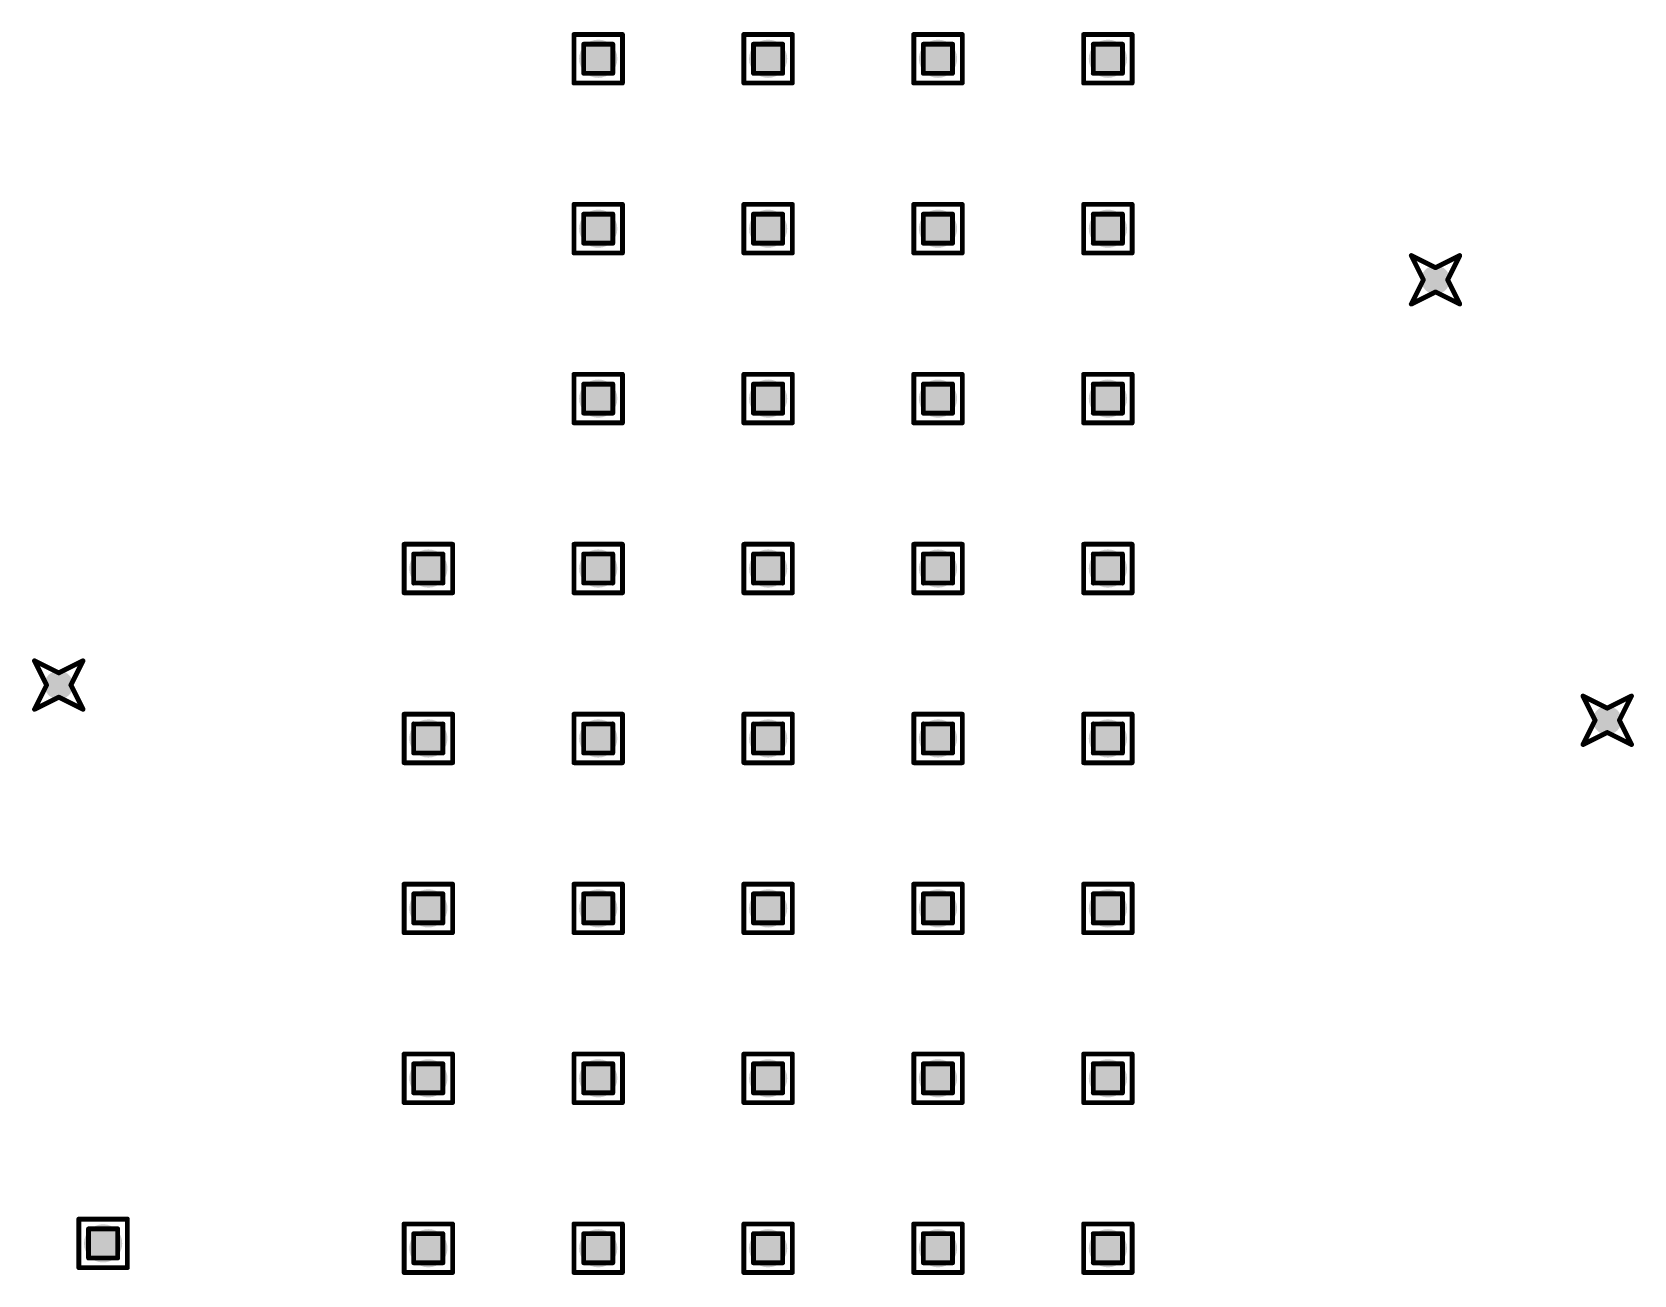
# Model space of a CAD drawing. Header units: millimetres. Extents: x -25 to 478, y -31 to 252.
# Drawn here: x 65.68 to 82.44, y 30.2 to 43.21 of the extents above; entities that cross this region are included whole.
import ezdxf

# ---------------------------------------------------------------- set-up
doc = ezdxf.new("R2010")
doc.units = ezdxf.units.MM
doc.layers.add('DrillDrawing', color=1, linetype='Continuous')
doc.layers.add('ViaHoleLayer', color=16, linetype='Continuous')

msp = doc.modelspace()

# ---------------------------------------------------------------- hatches: boundary and pattern name
at = {"layer": 'ViaHoleLayer'}
h = msp.add_hatch(color=16, dxfattribs=at)
edge = h.paths.add_edge_path()
edge.add_arc((71.603, 42.926), 0.2, 0, 360)
h = msp.add_hatch(color=16, dxfattribs=at)
edge = h.paths.add_edge_path()
edge.add_arc((73.381, 42.926), 0.2, 0, 360)
h = msp.add_hatch(color=16, dxfattribs=at)
edge = h.paths.add_edge_path()
edge.add_arc((75.159, 42.926), 0.2, 0, 360)
h = msp.add_hatch(color=16, dxfattribs=at)
edge = h.paths.add_edge_path()
edge.add_arc((76.937, 42.926), 0.2, 0, 360)
h = msp.add_hatch(color=16, dxfattribs=at)
edge = h.paths.add_edge_path()
edge.add_arc((71.603, 41.148), 0.2, 0, 360)
h = msp.add_hatch(color=16, dxfattribs=at)
edge = h.paths.add_edge_path()
edge.add_arc((73.381, 41.148), 0.2, 0, 360)
h = msp.add_hatch(color=16, dxfattribs=at)
edge = h.paths.add_edge_path()
edge.add_arc((75.159, 41.148), 0.2, 0, 360)
h = msp.add_hatch(color=16, dxfattribs=at)
edge = h.paths.add_edge_path()
edge.add_arc((76.937, 41.148), 0.2, 0, 360)
h = msp.add_hatch(color=16, dxfattribs=at)
edge = h.paths.add_edge_path()
edge.add_arc((80.366, 40.613), 0.15, 0, 360)
h = msp.add_hatch(color=16, dxfattribs=at)
edge = h.paths.add_edge_path()
edge.add_arc((71.603, 39.37), 0.2, 0, 360)
h = msp.add_hatch(color=16, dxfattribs=at)
edge = h.paths.add_edge_path()
edge.add_arc((73.381, 39.37), 0.2, 0, 360)
h = msp.add_hatch(color=16, dxfattribs=at)
edge = h.paths.add_edge_path()
edge.add_arc((75.159, 39.37), 0.2, 0, 360)
h = msp.add_hatch(color=16, dxfattribs=at)
edge = h.paths.add_edge_path()
edge.add_arc((76.937, 39.37), 0.2, 0, 360)
h = msp.add_hatch(color=16, dxfattribs=at)
edge = h.paths.add_edge_path()
edge.add_arc((69.825, 37.592), 0.2, 0, 360)
h = msp.add_hatch(color=16, dxfattribs=at)
edge = h.paths.add_edge_path()
edge.add_arc((71.603, 37.592), 0.2, 0, 360)
h = msp.add_hatch(color=16, dxfattribs=at)
edge = h.paths.add_edge_path()
edge.add_arc((73.381, 37.592), 0.2, 0, 360)
h = msp.add_hatch(color=16, dxfattribs=at)
edge = h.paths.add_edge_path()
edge.add_arc((75.159, 37.592), 0.2, 0, 360)
h = msp.add_hatch(color=16, dxfattribs=at)
edge = h.paths.add_edge_path()
edge.add_arc((76.937, 37.592), 0.2, 0, 360)
h = msp.add_hatch(color=16, dxfattribs=at)
edge = h.paths.add_edge_path()
edge.add_arc((65.957, 36.373), 0.15, 0, 360)
h = msp.add_hatch(color=16, dxfattribs=at)
edge = h.paths.add_edge_path()
edge.add_arc((82.163, 36.004), 0.15, 0, 360)
h = msp.add_hatch(color=16, dxfattribs=at)
edge = h.paths.add_edge_path()
edge.add_arc((69.825, 35.814), 0.2, 0, 360)
h = msp.add_hatch(color=16, dxfattribs=at)
edge = h.paths.add_edge_path()
edge.add_arc((71.603, 35.814), 0.2, 0, 360)
h = msp.add_hatch(color=16, dxfattribs=at)
edge = h.paths.add_edge_path()
edge.add_arc((73.381, 35.814), 0.2, 0, 360)
h = msp.add_hatch(color=16, dxfattribs=at)
edge = h.paths.add_edge_path()
edge.add_arc((75.159, 35.814), 0.2, 0, 360)
h = msp.add_hatch(color=16, dxfattribs=at)
edge = h.paths.add_edge_path()
edge.add_arc((76.937, 35.814), 0.2, 0, 360)
h = msp.add_hatch(color=16, dxfattribs=at)
edge = h.paths.add_edge_path()
edge.add_arc((69.825, 34.036), 0.2, 0, 360)
h = msp.add_hatch(color=16, dxfattribs=at)
edge = h.paths.add_edge_path()
edge.add_arc((71.603, 34.036), 0.2, 0, 360)
h = msp.add_hatch(color=16, dxfattribs=at)
edge = h.paths.add_edge_path()
edge.add_arc((73.381, 34.036), 0.2, 0, 360)
h = msp.add_hatch(color=16, dxfattribs=at)
edge = h.paths.add_edge_path()
edge.add_arc((75.159, 34.036), 0.2, 0, 360)
h = msp.add_hatch(color=16, dxfattribs=at)
edge = h.paths.add_edge_path()
edge.add_arc((76.937, 34.036), 0.2, 0, 360)
h = msp.add_hatch(color=16, dxfattribs=at)
edge = h.paths.add_edge_path()
edge.add_arc((69.825, 32.258), 0.2, 0, 360)
h = msp.add_hatch(color=16, dxfattribs=at)
edge = h.paths.add_edge_path()
edge.add_arc((71.603, 32.258), 0.2, 0, 360)
h = msp.add_hatch(color=16, dxfattribs=at)
edge = h.paths.add_edge_path()
edge.add_arc((73.381, 32.258), 0.2, 0, 360)
h = msp.add_hatch(color=16, dxfattribs=at)
edge = h.paths.add_edge_path()
edge.add_arc((75.159, 32.258), 0.2, 0, 360)
h = msp.add_hatch(color=16, dxfattribs=at)
edge = h.paths.add_edge_path()
edge.add_arc((76.937, 32.258), 0.2, 0, 360)
h = msp.add_hatch(color=16, dxfattribs=at)
edge = h.paths.add_edge_path()
edge.add_arc((66.421, 30.531), 0.2, 0, 360)
h = msp.add_hatch(color=16, dxfattribs=at)
edge = h.paths.add_edge_path()
edge.add_arc((69.825, 30.48), 0.2, 0, 360)
h = msp.add_hatch(color=16, dxfattribs=at)
edge = h.paths.add_edge_path()
edge.add_arc((71.603, 30.48), 0.2, 0, 360)
h = msp.add_hatch(color=16, dxfattribs=at)
edge = h.paths.add_edge_path()
edge.add_arc((73.381, 30.48), 0.2, 0, 360)
h = msp.add_hatch(color=16, dxfattribs=at)
edge = h.paths.add_edge_path()
edge.add_arc((75.159, 30.48), 0.2, 0, 360)
h = msp.add_hatch(color=16, dxfattribs=at)
edge = h.paths.add_edge_path()
edge.add_arc((76.937, 30.48), 0.2, 0, 360)

# ---------------------------------------------------------------- linework, layer by layer
at = {"layer": 'DrillDrawing', "const_width": 0.0508}
for points in [[(71.349, 43.18), (71.857, 43.18)], [(71.349, 42.672), (71.349, 43.18)], [(71.45, 43.078), (71.755, 43.078)], [(71.45, 42.774), (71.45, 43.078)], [(71.755, 42.774), (71.755, 43.078)], [(71.857, 42.672), (71.857, 43.18)], [(73.127, 43.18), (73.635, 43.18)], [(73.127, 42.672), (73.127, 43.18)], [(73.228, 43.078), (73.533, 43.078)], [(73.228, 42.774), (73.228, 43.078)], [(73.533, 42.774), (73.533, 43.078)], [(73.635, 42.672), (73.635, 43.18)], [(74.905, 43.18), (75.413, 43.18)], [(74.905, 42.672), (74.905, 43.18)], [(75.006, 43.078), (75.311, 43.078)], [(75.006, 42.774), (75.006, 43.078)], [(75.311, 42.774), (75.311, 43.078)], [(75.413, 42.672), (75.413, 43.18)], [(76.683, 43.18), (77.191, 43.18)], [(76.683, 42.672), (76.683, 43.18)], [(76.784, 43.078), (77.089, 43.078)], [(76.784, 42.774), (76.784, 43.078)], [(77.089, 42.774), (77.089, 43.078)], [(77.191, 42.672), (77.191, 43.18)], [(71.45, 42.774), (71.755, 42.774)], [(73.228, 42.774), (73.533, 42.774)], [(75.006, 42.774), (75.311, 42.774)], [(76.784, 42.774), (77.089, 42.774)], [(71.349, 42.672), (71.857, 42.672)], [(73.127, 42.672), (73.635, 42.672)], [(74.905, 42.672), (75.413, 42.672)], [(76.683, 42.672), (77.191, 42.672)], [(71.349, 41.402), (71.857, 41.402)], [(71.349, 40.894), (71.349, 41.402)], [(71.857, 40.894), (71.857, 41.402)], [(73.127, 41.402), (73.635, 41.402)], [(73.127, 40.894), (73.127, 41.402)], [(73.635, 40.894), (73.635, 41.402)], [(74.905, 41.402), (75.413, 41.402)], [(74.905, 40.894), (74.905, 41.402)], [(75.413, 40.894), (75.413, 41.402)], [(76.683, 41.402), (77.191, 41.402)], [(76.683, 40.894), (76.683, 41.402)], [(77.191, 40.894), (77.191, 41.402)], [(71.45, 41.3), (71.755, 41.3)], [(71.45, 40.996), (71.45, 41.3)], [(71.755, 40.996), (71.755, 41.3)], [(73.228, 41.3), (73.533, 41.3)], [(73.228, 40.996), (73.228, 41.3)], [(73.533, 40.996), (73.533, 41.3)], [(75.006, 41.3), (75.311, 41.3)], [(75.006, 40.996), (75.006, 41.3)], [(75.311, 40.996), (75.311, 41.3)], [(76.784, 41.3), (77.089, 41.3)], [(76.784, 40.996), (76.784, 41.3)], [(77.089, 40.996), (77.089, 41.3)], [(71.349, 40.894), (71.857, 40.894)], [(71.45, 40.996), (71.755, 40.996)], [(73.127, 40.894), (73.635, 40.894)], [(73.228, 40.996), (73.533, 40.996)], [(74.905, 40.894), (75.413, 40.894)], [(75.006, 40.996), (75.311, 40.996)], [(76.683, 40.894), (77.191, 40.894)], [(76.784, 40.996), (77.089, 40.996)], [(80.112, 40.867), (80.366, 40.74)], [(80.112, 40.867), (80.239, 40.613)], [(80.366, 40.74), (80.62, 40.867)], [(80.493, 40.613), (80.62, 40.867)], [(80.112, 40.359), (80.239, 40.613)], [(80.493, 40.613), (80.62, 40.359)], [(80.112, 40.359), (80.366, 40.486)], [(80.366, 40.486), (80.62, 40.359)], [(71.349, 39.624), (71.857, 39.624)], [(71.349, 39.116), (71.349, 39.624)], [(71.857, 39.116), (71.857, 39.624)], [(73.127, 39.624), (73.635, 39.624)], [(73.127, 39.116), (73.127, 39.624)], [(73.635, 39.116), (73.635, 39.624)], [(74.905, 39.624), (75.413, 39.624)], [(74.905, 39.116), (74.905, 39.624)], [(75.413, 39.116), (75.413, 39.624)], [(76.683, 39.624), (77.191, 39.624)], [(76.683, 39.116), (76.683, 39.624)], [(77.191, 39.116), (77.191, 39.624)], [(71.45, 39.522), (71.755, 39.522)], [(71.45, 39.218), (71.45, 39.522)], [(71.755, 39.218), (71.755, 39.522)], [(73.228, 39.522), (73.533, 39.522)], [(73.228, 39.218), (73.228, 39.522)], [(73.533, 39.218), (73.533, 39.522)], [(75.006, 39.522), (75.311, 39.522)], [(75.006, 39.218), (75.006, 39.522)], [(75.311, 39.218), (75.311, 39.522)], [(76.784, 39.522), (77.089, 39.522)], [(76.784, 39.218), (76.784, 39.522)], [(77.089, 39.218), (77.089, 39.522)], [(71.45, 39.218), (71.755, 39.218)], [(73.228, 39.218), (73.533, 39.218)], [(75.006, 39.218), (75.311, 39.218)], [(76.784, 39.218), (77.089, 39.218)], [(71.349, 39.116), (71.857, 39.116)], [(73.127, 39.116), (73.635, 39.116)], [(74.905, 39.116), (75.413, 39.116)], [(76.683, 39.116), (77.191, 39.116)], [(69.571, 37.846), (70.079, 37.846)], [(69.571, 37.338), (69.571, 37.846)], [(69.672, 37.744), (69.977, 37.744)], [(69.672, 37.44), (69.672, 37.744)], [(69.977, 37.44), (69.977, 37.744)], [(70.079, 37.338), (70.079, 37.846)], [(71.349, 37.846), (71.857, 37.846)], [(71.349, 37.338), (71.349, 37.846)], [(71.45, 37.744), (71.755, 37.744)], [(71.45, 37.44), (71.45, 37.744)], [(71.755, 37.44), (71.755, 37.744)], [(71.857, 37.338), (71.857, 37.846)], [(73.127, 37.846), (73.635, 37.846)], [(73.127, 37.338), (73.127, 37.846)], [(73.228, 37.744), (73.533, 37.744)], [(73.228, 37.44), (73.228, 37.744)], [(73.533, 37.44), (73.533, 37.744)], [(73.635, 37.338), (73.635, 37.846)], [(74.905, 37.846), (75.413, 37.846)], [(74.905, 37.338), (74.905, 37.846)], [(75.006, 37.744), (75.311, 37.744)], [(75.006, 37.44), (75.006, 37.744)], [(75.311, 37.44), (75.311, 37.744)], [(75.413, 37.338), (75.413, 37.846)], [(76.683, 37.846), (77.191, 37.846)], [(76.683, 37.338), (76.683, 37.846)], [(76.784, 37.744), (77.089, 37.744)], [(76.784, 37.44), (76.784, 37.744)], [(77.089, 37.44), (77.089, 37.744)], [(77.191, 37.338), (77.191, 37.846)], [(69.672, 37.44), (69.977, 37.44)], [(71.45, 37.44), (71.755, 37.44)], [(73.228, 37.44), (73.533, 37.44)], [(75.006, 37.44), (75.311, 37.44)], [(76.784, 37.44), (77.089, 37.44)], [(69.571, 37.338), (70.079, 37.338)], [(71.349, 37.338), (71.857, 37.338)], [(73.127, 37.338), (73.635, 37.338)], [(74.905, 37.338), (75.413, 37.338)], [(76.683, 37.338), (77.191, 37.338)], [(65.703, 36.627), (65.957, 36.5)], [(65.703, 36.627), (65.83, 36.373)], [(65.957, 36.5), (66.211, 36.627)], [(66.084, 36.373), (66.211, 36.627)], [(65.703, 36.119), (65.83, 36.373)], [(66.084, 36.373), (66.211, 36.119)], [(65.703, 36.119), (65.957, 36.246)], [(65.957, 36.246), (66.211, 36.119)], [(81.909, 36.258), (82.163, 36.131)], [(81.909, 36.258), (82.036, 36.004)], [(82.163, 36.131), (82.417, 36.258)], [(82.29, 36.004), (82.417, 36.258)], [(69.571, 36.068), (70.079, 36.068)], [(69.571, 35.56), (69.571, 36.068)], [(70.079, 35.56), (70.079, 36.068)], [(71.349, 36.068), (71.857, 36.068)], [(71.349, 35.56), (71.349, 36.068)], [(71.857, 35.56), (71.857, 36.068)], [(73.127, 36.068), (73.635, 36.068)], [(73.127, 35.56), (73.127, 36.068)], [(73.635, 35.56), (73.635, 36.068)], [(74.905, 36.068), (75.413, 36.068)], [(74.905, 35.56), (74.905, 36.068)], [(75.413, 35.56), (75.413, 36.068)], [(76.683, 36.068), (77.191, 36.068)], [(76.683, 35.56), (76.683, 36.068)], [(77.191, 35.56), (77.191, 36.068)], [(69.672, 35.966), (69.977, 35.966)], [(69.672, 35.662), (69.672, 35.966)], [(69.977, 35.662), (69.977, 35.966)], [(71.45, 35.966), (71.755, 35.966)], [(71.45, 35.662), (71.45, 35.966)], [(71.755, 35.662), (71.755, 35.966)], [(73.228, 35.966), (73.533, 35.966)], [(73.228, 35.662), (73.228, 35.966)], [(73.533, 35.662), (73.533, 35.966)], [(75.006, 35.966), (75.311, 35.966)], [(75.006, 35.662), (75.006, 35.966)], [(75.311, 35.662), (75.311, 35.966)], [(76.784, 35.966), (77.089, 35.966)], [(76.784, 35.662), (76.784, 35.966)], [(77.089, 35.662), (77.089, 35.966)], [(81.909, 35.75), (82.036, 36.004)], [(81.909, 35.75), (82.163, 35.877)], [(82.163, 35.877), (82.417, 35.75)], [(82.29, 36.004), (82.417, 35.75)], [(69.571, 35.56), (70.079, 35.56)], [(69.672, 35.662), (69.977, 35.662)], [(71.349, 35.56), (71.857, 35.56)], [(71.45, 35.662), (71.755, 35.662)], [(73.127, 35.56), (73.635, 35.56)], [(73.228, 35.662), (73.533, 35.662)], [(74.905, 35.56), (75.413, 35.56)], [(75.006, 35.662), (75.311, 35.662)], [(76.683, 35.56), (77.191, 35.56)], [(76.784, 35.662), (77.089, 35.662)], [(69.571, 34.29), (70.079, 34.29)], [(69.571, 33.782), (69.571, 34.29)], [(69.672, 34.188), (69.977, 34.188)], [(69.672, 33.884), (69.672, 34.188)], [(69.977, 33.884), (69.977, 34.188)], [(70.079, 33.782), (70.079, 34.29)], [(71.349, 34.29), (71.857, 34.29)], [(71.349, 33.782), (71.349, 34.29)], [(71.45, 34.188), (71.755, 34.188)], [(71.45, 33.884), (71.45, 34.188)], [(71.755, 33.884), (71.755, 34.188)], [(71.857, 33.782), (71.857, 34.29)], [(73.127, 34.29), (73.635, 34.29)], [(73.127, 33.782), (73.127, 34.29)], [(73.228, 34.188), (73.533, 34.188)], [(73.228, 33.884), (73.228, 34.188)], [(73.533, 33.884), (73.533, 34.188)], [(73.635, 33.782), (73.635, 34.29)], [(74.905, 34.29), (75.413, 34.29)], [(74.905, 33.782), (74.905, 34.29)], [(75.006, 34.188), (75.311, 34.188)], [(75.006, 33.884), (75.006, 34.188)], [(75.311, 33.884), (75.311, 34.188)], [(75.413, 33.782), (75.413, 34.29)], [(76.683, 34.29), (77.191, 34.29)], [(76.683, 33.782), (76.683, 34.29)], [(76.784, 34.188), (77.089, 34.188)], [(76.784, 33.884), (76.784, 34.188)], [(77.089, 33.884), (77.089, 34.188)], [(77.191, 33.782), (77.191, 34.29)], [(69.672, 33.884), (69.977, 33.884)], [(71.45, 33.884), (71.755, 33.884)], [(73.228, 33.884), (73.533, 33.884)], [(75.006, 33.884), (75.311, 33.884)], [(76.784, 33.884), (77.089, 33.884)], [(69.571, 33.782), (70.079, 33.782)], [(71.349, 33.782), (71.857, 33.782)], [(73.127, 33.782), (73.635, 33.782)], [(74.905, 33.782), (75.413, 33.782)], [(76.683, 33.782), (77.191, 33.782)], [(69.571, 32.512), (70.079, 32.512)], [(69.571, 32.004), (69.571, 32.512)], [(70.079, 32.004), (70.079, 32.512)], [(71.349, 32.512), (71.857, 32.512)], [(71.349, 32.004), (71.349, 32.512)], [(71.857, 32.004), (71.857, 32.512)], [(73.127, 32.512), (73.635, 32.512)], [(73.127, 32.004), (73.127, 32.512)], [(73.635, 32.004), (73.635, 32.512)], [(74.905, 32.512), (75.413, 32.512)], [(74.905, 32.004), (74.905, 32.512)], [(75.413, 32.004), (75.413, 32.512)], [(76.683, 32.512), (77.191, 32.512)], [(76.683, 32.004), (76.683, 32.512)], [(77.191, 32.004), (77.191, 32.512)], [(69.672, 32.41), (69.977, 32.41)], [(69.672, 32.106), (69.672, 32.41)], [(69.977, 32.106), (69.977, 32.41)], [(71.45, 32.41), (71.755, 32.41)], [(71.45, 32.106), (71.45, 32.41)], [(71.755, 32.106), (71.755, 32.41)], [(73.228, 32.41), (73.533, 32.41)], [(73.228, 32.106), (73.228, 32.41)], [(73.533, 32.106), (73.533, 32.41)], [(75.006, 32.41), (75.311, 32.41)], [(75.006, 32.106), (75.006, 32.41)], [(75.311, 32.106), (75.311, 32.41)], [(76.784, 32.41), (77.089, 32.41)], [(76.784, 32.106), (76.784, 32.41)], [(77.089, 32.106), (77.089, 32.41)], [(69.571, 32.004), (70.079, 32.004)], [(69.672, 32.106), (69.977, 32.106)], [(71.349, 32.004), (71.857, 32.004)], [(71.45, 32.106), (71.755, 32.106)], [(73.127, 32.004), (73.635, 32.004)], [(73.228, 32.106), (73.533, 32.106)], [(74.905, 32.004), (75.413, 32.004)], [(75.006, 32.106), (75.311, 32.106)], [(76.683, 32.004), (77.191, 32.004)], [(76.784, 32.106), (77.089, 32.106)], [(66.167, 30.785), (66.675, 30.785)], [(66.167, 30.277), (66.167, 30.785)], [(66.269, 30.683), (66.573, 30.683)], [(66.269, 30.378), (66.269, 30.683)], [(66.573, 30.378), (66.573, 30.683)], [(66.675, 30.277), (66.675, 30.785)], [(69.571, 30.734), (70.079, 30.734)], [(69.571, 30.226), (69.571, 30.734)], [(70.079, 30.226), (70.079, 30.734)], [(71.349, 30.734), (71.857, 30.734)], [(71.349, 30.226), (71.349, 30.734)], [(71.857, 30.226), (71.857, 30.734)], [(73.127, 30.734), (73.635, 30.734)], [(73.127, 30.226), (73.127, 30.734)], [(73.635, 30.226), (73.635, 30.734)], [(74.905, 30.734), (75.413, 30.734)], [(74.905, 30.226), (74.905, 30.734)], [(75.413, 30.226), (75.413, 30.734)], [(76.683, 30.734), (77.191, 30.734)], [(76.683, 30.226), (76.683, 30.734)], [(77.191, 30.226), (77.191, 30.734)], [(69.672, 30.632), (69.977, 30.632)], [(69.672, 30.328), (69.672, 30.632)], [(69.977, 30.328), (69.977, 30.632)], [(71.45, 30.632), (71.755, 30.632)], [(71.45, 30.328), (71.45, 30.632)], [(71.755, 30.328), (71.755, 30.632)], [(73.228, 30.632), (73.533, 30.632)], [(73.228, 30.328), (73.228, 30.632)], [(73.533, 30.328), (73.533, 30.632)], [(75.006, 30.632), (75.311, 30.632)], [(75.006, 30.328), (75.006, 30.632)], [(75.311, 30.328), (75.311, 30.632)], [(76.784, 30.632), (77.089, 30.632)], [(76.784, 30.328), (76.784, 30.632)], [(77.089, 30.328), (77.089, 30.632)], [(66.269, 30.378), (66.573, 30.378)], [(69.672, 30.328), (69.977, 30.328)], [(71.45, 30.328), (71.755, 30.328)], [(73.228, 30.328), (73.533, 30.328)], [(75.006, 30.328), (75.311, 30.328)], [(76.784, 30.328), (77.089, 30.328)], [(66.167, 30.277), (66.675, 30.277)], [(69.571, 30.226), (70.079, 30.226)], [(71.349, 30.226), (71.857, 30.226)], [(73.127, 30.226), (73.635, 30.226)], [(74.905, 30.226), (75.413, 30.226)], [(76.683, 30.226), (77.191, 30.226)]]:
    msp.add_lwpolyline(points, dxfattribs=at)
at = {"layer": 'DrillDrawing', "const_width": 0.0254}
for points in [[(71.336, 43.18, 1), (71.361, 43.18, 1)], [(71.336, 43.18, 1), (71.361, 43.18, 1)], [(71.438, 43.078, 1), (71.463, 43.078, 1)], [(71.438, 43.078, 1), (71.463, 43.078, 1)], [(71.742, 43.078, 1), (71.768, 43.078, 1)], [(71.742, 43.078, 1), (71.768, 43.078, 1)], [(71.844, 43.18, 1), (71.869, 43.18, 1)], [(71.844, 43.18, 1), (71.869, 43.18, 1)], [(73.114, 43.18, 1), (73.139, 43.18, 1)], [(73.114, 43.18, 1), (73.139, 43.18, 1)], [(73.215, 43.078, 1), (73.241, 43.078, 1)], [(73.215, 43.078, 1), (73.241, 43.078, 1)], [(73.52, 43.078, 1), (73.546, 43.078, 1)], [(73.52, 43.078, 1), (73.546, 43.078, 1)], [(73.622, 43.18, 1), (73.647, 43.18, 1)], [(73.622, 43.18, 1), (73.647, 43.18, 1)], [(74.892, 43.18, 1), (74.917, 43.18, 1)], [(74.892, 43.18, 1), (74.917, 43.18, 1)], [(74.993, 43.078, 1), (75.019, 43.078, 1)], [(74.993, 43.078, 1), (75.019, 43.078, 1)], [(75.298, 43.078, 1), (75.324, 43.078, 1)], [(75.298, 43.078, 1), (75.324, 43.078, 1)], [(75.4, 43.18, 1), (75.425, 43.18, 1)], [(75.4, 43.18, 1), (75.425, 43.18, 1)], [(76.67, 43.18, 1), (76.695, 43.18, 1)], [(76.67, 43.18, 1), (76.695, 43.18, 1)], [(76.771, 43.078, 1), (76.797, 43.078, 1)], [(76.771, 43.078, 1), (76.797, 43.078, 1)], [(77.076, 43.078, 1), (77.102, 43.078, 1)], [(77.076, 43.078, 1), (77.102, 43.078, 1)], [(77.178, 43.18, 1), (77.203, 43.18, 1)], [(77.178, 43.18, 1), (77.203, 43.18, 1)], [(71.438, 42.774, 1), (71.463, 42.774, 1)], [(71.438, 42.774, 1), (71.463, 42.774, 1)], [(71.742, 42.774, 1), (71.768, 42.774, 1)], [(71.742, 42.774, 1), (71.768, 42.774, 1)], [(73.215, 42.774, 1), (73.241, 42.774, 1)], [(73.215, 42.774, 1), (73.241, 42.774, 1)], [(73.52, 42.774, 1), (73.546, 42.774, 1)], [(73.52, 42.774, 1), (73.546, 42.774, 1)], [(74.993, 42.774, 1), (75.019, 42.774, 1)], [(74.993, 42.774, 1), (75.019, 42.774, 1)], [(75.298, 42.774, 1), (75.324, 42.774, 1)], [(75.298, 42.774, 1), (75.324, 42.774, 1)], [(76.771, 42.774, 1), (76.797, 42.774, 1)], [(76.771, 42.774, 1), (76.797, 42.774, 1)], [(77.076, 42.774, 1), (77.102, 42.774, 1)], [(77.076, 42.774, 1), (77.102, 42.774, 1)], [(71.336, 42.672, 1), (71.361, 42.672, 1)], [(71.336, 42.672, 1), (71.361, 42.672, 1)], [(71.844, 42.672, 1), (71.869, 42.672, 1)], [(71.844, 42.672, 1), (71.869, 42.672, 1)], [(73.114, 42.672, 1), (73.139, 42.672, 1)], [(73.114, 42.672, 1), (73.139, 42.672, 1)], [(73.622, 42.672, 1), (73.647, 42.672, 1)], [(73.622, 42.672, 1), (73.647, 42.672, 1)], [(74.892, 42.672, 1), (74.917, 42.672, 1)], [(74.892, 42.672, 1), (74.917, 42.672, 1)], [(75.4, 42.672, 1), (75.425, 42.672, 1)], [(75.4, 42.672, 1), (75.425, 42.672, 1)], [(76.67, 42.672, 1), (76.695, 42.672, 1)], [(76.67, 42.672, 1), (76.695, 42.672, 1)], [(77.178, 42.672, 1), (77.203, 42.672, 1)], [(77.178, 42.672, 1), (77.203, 42.672, 1)], [(71.336, 41.402, 1), (71.361, 41.402, 1)], [(71.336, 41.402, 1), (71.361, 41.402, 1)], [(71.844, 41.402, 1), (71.869, 41.402, 1)], [(71.844, 41.402, 1), (71.869, 41.402, 1)], [(73.114, 41.402, 1), (73.139, 41.402, 1)], [(73.114, 41.402, 1), (73.139, 41.402, 1)], [(73.622, 41.402, 1), (73.647, 41.402, 1)], [(73.622, 41.402, 1), (73.647, 41.402, 1)], [(74.892, 41.402, 1), (74.917, 41.402, 1)], [(74.892, 41.402, 1), (74.917, 41.402, 1)], [(75.4, 41.402, 1), (75.425, 41.402, 1)], [(75.4, 41.402, 1), (75.425, 41.402, 1)], [(76.67, 41.402, 1), (76.695, 41.402, 1)], [(76.67, 41.402, 1), (76.695, 41.402, 1)], [(77.178, 41.402, 1), (77.203, 41.402, 1)], [(77.178, 41.402, 1), (77.203, 41.402, 1)], [(71.438, 41.3, 1), (71.463, 41.3, 1)], [(71.438, 41.3, 1), (71.463, 41.3, 1)], [(71.742, 41.3, 1), (71.768, 41.3, 1)], [(71.742, 41.3, 1), (71.768, 41.3, 1)], [(73.215, 41.3, 1), (73.241, 41.3, 1)], [(73.215, 41.3, 1), (73.241, 41.3, 1)], [(73.52, 41.3, 1), (73.546, 41.3, 1)], [(73.52, 41.3, 1), (73.546, 41.3, 1)], [(74.993, 41.3, 1), (75.019, 41.3, 1)], [(74.993, 41.3, 1), (75.019, 41.3, 1)], [(75.298, 41.3, 1), (75.324, 41.3, 1)], [(75.298, 41.3, 1), (75.324, 41.3, 1)], [(76.771, 41.3, 1), (76.797, 41.3, 1)], [(76.771, 41.3, 1), (76.797, 41.3, 1)], [(77.076, 41.3, 1), (77.102, 41.3, 1)], [(77.076, 41.3, 1), (77.102, 41.3, 1)], [(71.336, 40.894, 1), (71.361, 40.894, 1)], [(71.336, 40.894, 1), (71.361, 40.894, 1)], [(71.438, 40.996, 1), (71.463, 40.996, 1)], [(71.438, 40.996, 1), (71.463, 40.996, 1)], [(71.742, 40.996, 1), (71.768, 40.996, 1)], [(71.742, 40.996, 1), (71.768, 40.996, 1)], [(71.844, 40.894, 1), (71.869, 40.894, 1)], [(71.844, 40.894, 1), (71.869, 40.894, 1)], [(73.114, 40.894, 1), (73.139, 40.894, 1)], [(73.114, 40.894, 1), (73.139, 40.894, 1)], [(73.215, 40.996, 1), (73.241, 40.996, 1)], [(73.215, 40.996, 1), (73.241, 40.996, 1)], [(73.52, 40.996, 1), (73.546, 40.996, 1)], [(73.52, 40.996, 1), (73.546, 40.996, 1)], [(73.622, 40.894, 1), (73.647, 40.894, 1)], [(73.622, 40.894, 1), (73.647, 40.894, 1)], [(74.892, 40.894, 1), (74.917, 40.894, 1)], [(74.892, 40.894, 1), (74.917, 40.894, 1)], [(74.993, 40.996, 1), (75.019, 40.996, 1)], [(74.993, 40.996, 1), (75.019, 40.996, 1)], [(75.298, 40.996, 1), (75.324, 40.996, 1)], [(75.298, 40.996, 1), (75.324, 40.996, 1)], [(75.4, 40.894, 1), (75.425, 40.894, 1)], [(75.4, 40.894, 1), (75.425, 40.894, 1)], [(76.67, 40.894, 1), (76.695, 40.894, 1)], [(76.67, 40.894, 1), (76.695, 40.894, 1)], [(76.771, 40.996, 1), (76.797, 40.996, 1)], [(76.771, 40.996, 1), (76.797, 40.996, 1)], [(77.076, 40.996, 1), (77.102, 40.996, 1)], [(77.076, 40.996, 1), (77.102, 40.996, 1)], [(77.178, 40.894, 1), (77.203, 40.894, 1)], [(77.178, 40.894, 1), (77.203, 40.894, 1)], [(80.099, 40.867, 1), (80.124, 40.867, 1)], [(80.099, 40.867, 1), (80.124, 40.867, 1)], [(80.353, 40.74, 1), (80.378, 40.74, 1)], [(80.353, 40.74, 1), (80.378, 40.74, 1)], [(80.607, 40.867, 1), (80.632, 40.867, 1)], [(80.607, 40.867, 1), (80.632, 40.867, 1)], [(80.226, 40.613, 1), (80.251, 40.613, 1)], [(80.226, 40.613, 1), (80.251, 40.613, 1)], [(80.48, 40.613, 1), (80.505, 40.613, 1)], [(80.48, 40.613, 1), (80.505, 40.613, 1)], [(80.353, 40.486, 1), (80.378, 40.486, 1)], [(80.353, 40.486, 1), (80.378, 40.486, 1)], [(80.099, 40.359, 1), (80.124, 40.359, 1)], [(80.099, 40.359, 1), (80.124, 40.359, 1)], [(80.607, 40.359, 1), (80.632, 40.359, 1)], [(80.607, 40.359, 1), (80.632, 40.359, 1)], [(71.336, 39.624, 1), (71.361, 39.624, 1)], [(71.336, 39.624, 1), (71.361, 39.624, 1)], [(71.844, 39.624, 1), (71.869, 39.624, 1)], [(71.844, 39.624, 1), (71.869, 39.624, 1)], [(73.114, 39.624, 1), (73.139, 39.624, 1)], [(73.114, 39.624, 1), (73.139, 39.624, 1)], [(73.622, 39.624, 1), (73.647, 39.624, 1)], [(73.622, 39.624, 1), (73.647, 39.624, 1)], [(74.892, 39.624, 1), (74.917, 39.624, 1)], [(74.892, 39.624, 1), (74.917, 39.624, 1)], [(75.4, 39.624, 1), (75.425, 39.624, 1)], [(75.4, 39.624, 1), (75.425, 39.624, 1)], [(76.67, 39.624, 1), (76.695, 39.624, 1)], [(76.67, 39.624, 1), (76.695, 39.624, 1)], [(77.178, 39.624, 1), (77.203, 39.624, 1)], [(77.178, 39.624, 1), (77.203, 39.624, 1)], [(71.438, 39.522, 1), (71.463, 39.522, 1)], [(71.438, 39.522, 1), (71.463, 39.522, 1)], [(71.742, 39.522, 1), (71.768, 39.522, 1)], [(71.742, 39.522, 1), (71.768, 39.522, 1)], [(73.215, 39.522, 1), (73.241, 39.522, 1)], [(73.215, 39.522, 1), (73.241, 39.522, 1)], [(73.52, 39.522, 1), (73.546, 39.522, 1)], [(73.52, 39.522, 1), (73.546, 39.522, 1)], [(74.993, 39.522, 1), (75.019, 39.522, 1)], [(74.993, 39.522, 1), (75.019, 39.522, 1)], [(75.298, 39.522, 1), (75.324, 39.522, 1)], [(75.298, 39.522, 1), (75.324, 39.522, 1)], [(76.771, 39.522, 1), (76.797, 39.522, 1)], [(76.771, 39.522, 1), (76.797, 39.522, 1)], [(77.076, 39.522, 1), (77.102, 39.522, 1)], [(77.076, 39.522, 1), (77.102, 39.522, 1)], [(71.438, 39.218, 1), (71.463, 39.218, 1)], [(71.438, 39.218, 1), (71.463, 39.218, 1)], [(71.742, 39.218, 1), (71.768, 39.218, 1)], [(71.742, 39.218, 1), (71.768, 39.218, 1)], [(73.215, 39.218, 1), (73.241, 39.218, 1)], [(73.215, 39.218, 1), (73.241, 39.218, 1)], [(73.52, 39.218, 1), (73.546, 39.218, 1)], [(73.52, 39.218, 1), (73.546, 39.218, 1)], [(74.993, 39.218, 1), (75.019, 39.218, 1)], [(74.993, 39.218, 1), (75.019, 39.218, 1)], [(75.298, 39.218, 1), (75.324, 39.218, 1)], [(75.298, 39.218, 1), (75.324, 39.218, 1)], [(76.771, 39.218, 1), (76.797, 39.218, 1)], [(76.771, 39.218, 1), (76.797, 39.218, 1)], [(77.076, 39.218, 1), (77.102, 39.218, 1)], [(77.076, 39.218, 1), (77.102, 39.218, 1)], [(71.336, 39.116, 1), (71.361, 39.116, 1)], [(71.336, 39.116, 1), (71.361, 39.116, 1)], [(71.844, 39.116, 1), (71.869, 39.116, 1)], [(71.844, 39.116, 1), (71.869, 39.116, 1)], [(73.114, 39.116, 1), (73.139, 39.116, 1)], [(73.114, 39.116, 1), (73.139, 39.116, 1)], [(73.622, 39.116, 1), (73.647, 39.116, 1)], [(73.622, 39.116, 1), (73.647, 39.116, 1)], [(74.892, 39.116, 1), (74.917, 39.116, 1)], [(74.892, 39.116, 1), (74.917, 39.116, 1)], [(75.4, 39.116, 1), (75.425, 39.116, 1)], [(75.4, 39.116, 1), (75.425, 39.116, 1)], [(76.67, 39.116, 1), (76.695, 39.116, 1)], [(76.67, 39.116, 1), (76.695, 39.116, 1)], [(77.178, 39.116, 1), (77.203, 39.116, 1)], [(77.178, 39.116, 1), (77.203, 39.116, 1)], [(69.558, 37.846, 1), (69.583, 37.846, 1)], [(69.558, 37.846, 1), (69.583, 37.846, 1)], [(69.659, 37.744, 1), (69.685, 37.744, 1)], [(69.659, 37.744, 1), (69.685, 37.744, 1)], [(69.964, 37.744, 1), (69.99, 37.744, 1)], [(69.964, 37.744, 1), (69.99, 37.744, 1)], [(70.066, 37.846, 1), (70.091, 37.846, 1)], [(70.066, 37.846, 1), (70.091, 37.846, 1)], [(71.336, 37.846, 1), (71.361, 37.846, 1)], [(71.336, 37.846, 1), (71.361, 37.846, 1)], [(71.438, 37.744, 1), (71.463, 37.744, 1)], [(71.438, 37.744, 1), (71.463, 37.744, 1)], [(71.742, 37.744, 1), (71.768, 37.744, 1)], [(71.742, 37.744, 1), (71.768, 37.744, 1)], [(71.844, 37.846, 1), (71.869, 37.846, 1)], [(71.844, 37.846, 1), (71.869, 37.846, 1)], [(73.114, 37.846, 1), (73.139, 37.846, 1)], [(73.114, 37.846, 1), (73.139, 37.846, 1)], [(73.215, 37.744, 1), (73.241, 37.744, 1)], [(73.215, 37.744, 1), (73.241, 37.744, 1)], [(73.52, 37.744, 1), (73.546, 37.744, 1)], [(73.52, 37.744, 1), (73.546, 37.744, 1)], [(73.622, 37.846, 1), (73.647, 37.846, 1)], [(73.622, 37.846, 1), (73.647, 37.846, 1)], [(74.892, 37.846, 1), (74.917, 37.846, 1)], [(74.892, 37.846, 1), (74.917, 37.846, 1)], [(74.993, 37.744, 1), (75.019, 37.744, 1)], [(74.993, 37.744, 1), (75.019, 37.744, 1)], [(75.298, 37.744, 1), (75.324, 37.744, 1)], [(75.298, 37.744, 1), (75.324, 37.744, 1)], [(75.4, 37.846, 1), (75.425, 37.846, 1)], [(75.4, 37.846, 1), (75.425, 37.846, 1)], [(76.67, 37.846, 1), (76.695, 37.846, 1)], [(76.67, 37.846, 1), (76.695, 37.846, 1)], [(76.771, 37.744, 1), (76.797, 37.744, 1)], [(76.771, 37.744, 1), (76.797, 37.744, 1)], [(77.076, 37.744, 1), (77.102, 37.744, 1)], [(77.076, 37.744, 1), (77.102, 37.744, 1)], [(77.178, 37.846, 1), (77.203, 37.846, 1)], [(77.178, 37.846, 1), (77.203, 37.846, 1)], [(69.659, 37.44, 1), (69.685, 37.44, 1)], [(69.659, 37.44, 1), (69.685, 37.44, 1)], [(69.964, 37.44, 1), (69.99, 37.44, 1)], [(69.964, 37.44, 1), (69.99, 37.44, 1)], [(71.438, 37.44, 1), (71.463, 37.44, 1)], [(71.438, 37.44, 1), (71.463, 37.44, 1)], [(71.742, 37.44, 1), (71.768, 37.44, 1)], [(71.742, 37.44, 1), (71.768, 37.44, 1)], [(73.215, 37.44, 1), (73.241, 37.44, 1)], [(73.215, 37.44, 1), (73.241, 37.44, 1)], [(73.52, 37.44, 1), (73.546, 37.44, 1)], [(73.52, 37.44, 1), (73.546, 37.44, 1)], [(74.993, 37.44, 1), (75.019, 37.44, 1)], [(74.993, 37.44, 1), (75.019, 37.44, 1)], [(75.298, 37.44, 1), (75.324, 37.44, 1)], [(75.298, 37.44, 1), (75.324, 37.44, 1)], [(76.771, 37.44, 1), (76.797, 37.44, 1)], [(76.771, 37.44, 1), (76.797, 37.44, 1)], [(77.076, 37.44, 1), (77.102, 37.44, 1)], [(77.076, 37.44, 1), (77.102, 37.44, 1)], [(69.558, 37.338, 1), (69.583, 37.338, 1)], [(69.558, 37.338, 1), (69.583, 37.338, 1)], [(70.066, 37.338, 1), (70.091, 37.338, 1)], [(70.066, 37.338, 1), (70.091, 37.338, 1)], [(71.336, 37.338, 1), (71.361, 37.338, 1)], [(71.336, 37.338, 1), (71.361, 37.338, 1)], [(71.844, 37.338, 1), (71.869, 37.338, 1)], [(71.844, 37.338, 1), (71.869, 37.338, 1)], [(73.114, 37.338, 1), (73.139, 37.338, 1)], [(73.114, 37.338, 1), (73.139, 37.338, 1)], [(73.622, 37.338, 1), (73.647, 37.338, 1)], [(73.622, 37.338, 1), (73.647, 37.338, 1)], [(74.892, 37.338, 1), (74.917, 37.338, 1)], [(74.892, 37.338, 1), (74.917, 37.338, 1)], [(75.4, 37.338, 1), (75.425, 37.338, 1)], [(75.4, 37.338, 1), (75.425, 37.338, 1)], [(76.67, 37.338, 1), (76.695, 37.338, 1)], [(76.67, 37.338, 1), (76.695, 37.338, 1)], [(77.178, 37.338, 1), (77.203, 37.338, 1)], [(77.178, 37.338, 1), (77.203, 37.338, 1)], [(65.69, 36.627, 1), (65.715, 36.627, 1)], [(65.69, 36.627, 1), (65.715, 36.627, 1)], [(66.198, 36.627, 1), (66.223, 36.627, 1)], [(66.198, 36.627, 1), (66.223, 36.627, 1)], [(65.817, 36.373, 1), (65.842, 36.373, 1)], [(65.817, 36.373, 1), (65.842, 36.373, 1)], [(65.944, 36.5, 1), (65.969, 36.5, 1)], [(65.944, 36.5, 1), (65.969, 36.5, 1)], [(66.071, 36.373, 1), (66.096, 36.373, 1)], [(66.071, 36.373, 1), (66.096, 36.373, 1)], [(65.944, 36.246, 1), (65.969, 36.246, 1)], [(65.944, 36.246, 1), (65.969, 36.246, 1)], [(81.897, 36.258, 1), (81.922, 36.258, 1)], [(81.897, 36.258, 1), (81.922, 36.258, 1)], [(82.405, 36.258, 1), (82.43, 36.258, 1)], [(82.405, 36.258, 1), (82.43, 36.258, 1)], [(65.69, 36.119, 1), (65.715, 36.119, 1)], [(65.69, 36.119, 1), (65.715, 36.119, 1)], [(66.198, 36.119, 1), (66.223, 36.119, 1)], [(66.198, 36.119, 1), (66.223, 36.119, 1)], [(69.558, 36.068, 1), (69.583, 36.068, 1)], [(69.558, 36.068, 1), (69.583, 36.068, 1)], [(70.066, 36.068, 1), (70.091, 36.068, 1)], [(70.066, 36.068, 1), (70.091, 36.068, 1)], [(71.336, 36.068, 1), (71.361, 36.068, 1)], [(71.336, 36.068, 1), (71.361, 36.068, 1)], [(71.844, 36.068, 1), (71.869, 36.068, 1)], [(71.844, 36.068, 1), (71.869, 36.068, 1)], [(73.114, 36.068, 1), (73.139, 36.068, 1)], [(73.114, 36.068, 1), (73.139, 36.068, 1)], [(73.622, 36.068, 1), (73.647, 36.068, 1)], [(73.622, 36.068, 1), (73.647, 36.068, 1)], [(74.892, 36.068, 1), (74.917, 36.068, 1)], [(74.892, 36.068, 1), (74.917, 36.068, 1)], [(75.4, 36.068, 1), (75.425, 36.068, 1)], [(75.4, 36.068, 1), (75.425, 36.068, 1)], [(76.67, 36.068, 1), (76.695, 36.068, 1)], [(76.67, 36.068, 1), (76.695, 36.068, 1)], [(77.178, 36.068, 1), (77.203, 36.068, 1)], [(77.178, 36.068, 1), (77.203, 36.068, 1)], [(82.151, 36.131, 1), (82.176, 36.131, 1)], [(82.151, 36.131, 1), (82.176, 36.131, 1)], [(69.659, 35.966, 1), (69.685, 35.966, 1)], [(69.659, 35.966, 1), (69.685, 35.966, 1)], [(69.964, 35.966, 1), (69.99, 35.966, 1)], [(69.964, 35.966, 1), (69.99, 35.966, 1)], [(71.438, 35.966, 1), (71.463, 35.966, 1)], [(71.438, 35.966, 1), (71.463, 35.966, 1)], [(71.742, 35.966, 1), (71.768, 35.966, 1)], [(71.742, 35.966, 1), (71.768, 35.966, 1)], [(73.215, 35.966, 1), (73.241, 35.966, 1)], [(73.215, 35.966, 1), (73.241, 35.966, 1)], [(73.52, 35.966, 1), (73.546, 35.966, 1)], [(73.52, 35.966, 1), (73.546, 35.966, 1)], [(74.993, 35.966, 1), (75.019, 35.966, 1)], [(74.993, 35.966, 1), (75.019, 35.966, 1)], [(75.298, 35.966, 1), (75.324, 35.966, 1)], [(75.298, 35.966, 1), (75.324, 35.966, 1)], [(76.771, 35.966, 1), (76.797, 35.966, 1)], [(76.771, 35.966, 1), (76.797, 35.966, 1)], [(77.076, 35.966, 1), (77.102, 35.966, 1)], [(77.076, 35.966, 1), (77.102, 35.966, 1)], [(82.024, 36.004, 1), (82.049, 36.004, 1)], [(82.024, 36.004, 1), (82.049, 36.004, 1)], [(82.151, 35.877, 1), (82.176, 35.877, 1)], [(82.151, 35.877, 1), (82.176, 35.877, 1)], [(82.278, 36.004, 1), (82.303, 36.004, 1)], [(82.278, 36.004, 1), (82.303, 36.004, 1)], [(81.897, 35.75, 1), (81.922, 35.75, 1)], [(81.897, 35.75, 1), (81.922, 35.75, 1)], [(82.405, 35.75, 1), (82.43, 35.75, 1)], [(82.405, 35.75, 1), (82.43, 35.75, 1)], [(69.558, 35.56, 1), (69.583, 35.56, 1)], [(69.558, 35.56, 1), (69.583, 35.56, 1)], [(69.659, 35.662, 1), (69.685, 35.662, 1)], [(69.659, 35.662, 1), (69.685, 35.662, 1)], [(69.964, 35.662, 1), (69.99, 35.662, 1)], [(69.964, 35.662, 1), (69.99, 35.662, 1)], [(70.066, 35.56, 1), (70.091, 35.56, 1)], [(70.066, 35.56, 1), (70.091, 35.56, 1)], [(71.336, 35.56, 1), (71.361, 35.56, 1)], [(71.336, 35.56, 1), (71.361, 35.56, 1)], [(71.438, 35.662, 1), (71.463, 35.662, 1)], [(71.438, 35.662, 1), (71.463, 35.662, 1)], [(71.742, 35.662, 1), (71.768, 35.662, 1)], [(71.742, 35.662, 1), (71.768, 35.662, 1)], [(71.844, 35.56, 1), (71.869, 35.56, 1)], [(71.844, 35.56, 1), (71.869, 35.56, 1)], [(73.114, 35.56, 1), (73.139, 35.56, 1)], [(73.114, 35.56, 1), (73.139, 35.56, 1)], [(73.215, 35.662, 1), (73.241, 35.662, 1)], [(73.215, 35.662, 1), (73.241, 35.662, 1)], [(73.52, 35.662, 1), (73.546, 35.662, 1)], [(73.52, 35.662, 1), (73.546, 35.662, 1)], [(73.622, 35.56, 1), (73.647, 35.56, 1)], [(73.622, 35.56, 1), (73.647, 35.56, 1)], [(74.892, 35.56, 1), (74.917, 35.56, 1)], [(74.892, 35.56, 1), (74.917, 35.56, 1)], [(74.993, 35.662, 1), (75.019, 35.662, 1)], [(74.993, 35.662, 1), (75.019, 35.662, 1)], [(75.298, 35.662, 1), (75.324, 35.662, 1)], [(75.298, 35.662, 1), (75.324, 35.662, 1)], [(75.4, 35.56, 1), (75.425, 35.56, 1)], [(75.4, 35.56, 1), (75.425, 35.56, 1)], [(76.67, 35.56, 1), (76.695, 35.56, 1)], [(76.67, 35.56, 1), (76.695, 35.56, 1)], [(76.771, 35.662, 1), (76.797, 35.662, 1)], [(76.771, 35.662, 1), (76.797, 35.662, 1)], [(77.076, 35.662, 1), (77.102, 35.662, 1)], [(77.076, 35.662, 1), (77.102, 35.662, 1)], [(77.178, 35.56, 1), (77.203, 35.56, 1)], [(77.178, 35.56, 1), (77.203, 35.56, 1)], [(69.558, 34.29, 1), (69.583, 34.29, 1)], [(69.558, 34.29, 1), (69.583, 34.29, 1)], [(69.659, 34.188, 1), (69.685, 34.188, 1)], [(69.659, 34.188, 1), (69.685, 34.188, 1)], [(69.964, 34.188, 1), (69.99, 34.188, 1)], [(69.964, 34.188, 1), (69.99, 34.188, 1)], [(70.066, 34.29, 1), (70.091, 34.29, 1)], [(70.066, 34.29, 1), (70.091, 34.29, 1)], [(71.336, 34.29, 1), (71.361, 34.29, 1)], [(71.336, 34.29, 1), (71.361, 34.29, 1)], [(71.438, 34.188, 1), (71.463, 34.188, 1)], [(71.438, 34.188, 1), (71.463, 34.188, 1)], [(71.742, 34.188, 1), (71.768, 34.188, 1)], [(71.742, 34.188, 1), (71.768, 34.188, 1)], [(71.844, 34.29, 1), (71.869, 34.29, 1)], [(71.844, 34.29, 1), (71.869, 34.29, 1)], [(73.114, 34.29, 1), (73.139, 34.29, 1)], [(73.114, 34.29, 1), (73.139, 34.29, 1)], [(73.215, 34.188, 1), (73.241, 34.188, 1)], [(73.215, 34.188, 1), (73.241, 34.188, 1)], [(73.52, 34.188, 1), (73.546, 34.188, 1)], [(73.52, 34.188, 1), (73.546, 34.188, 1)], [(73.622, 34.29, 1), (73.647, 34.29, 1)], [(73.622, 34.29, 1), (73.647, 34.29, 1)], [(74.892, 34.29, 1), (74.917, 34.29, 1)], [(74.892, 34.29, 1), (74.917, 34.29, 1)], [(74.993, 34.188, 1), (75.019, 34.188, 1)], [(74.993, 34.188, 1), (75.019, 34.188, 1)], [(75.298, 34.188, 1), (75.324, 34.188, 1)], [(75.298, 34.188, 1), (75.324, 34.188, 1)], [(75.4, 34.29, 1), (75.425, 34.29, 1)], [(75.4, 34.29, 1), (75.425, 34.29, 1)], [(76.67, 34.29, 1), (76.695, 34.29, 1)], [(76.67, 34.29, 1), (76.695, 34.29, 1)], [(76.771, 34.188, 1), (76.797, 34.188, 1)], [(76.771, 34.188, 1), (76.797, 34.188, 1)], [(77.076, 34.188, 1), (77.102, 34.188, 1)], [(77.076, 34.188, 1), (77.102, 34.188, 1)], [(77.178, 34.29, 1), (77.203, 34.29, 1)], [(77.178, 34.29, 1), (77.203, 34.29, 1)], [(69.659, 33.884, 1), (69.685, 33.884, 1)], [(69.659, 33.884, 1), (69.685, 33.884, 1)], [(69.964, 33.884, 1), (69.99, 33.884, 1)], [(69.964, 33.884, 1), (69.99, 33.884, 1)], [(71.438, 33.884, 1), (71.463, 33.884, 1)], [(71.438, 33.884, 1), (71.463, 33.884, 1)], [(71.742, 33.884, 1), (71.768, 33.884, 1)], [(71.742, 33.884, 1), (71.768, 33.884, 1)], [(73.215, 33.884, 1), (73.241, 33.884, 1)], [(73.215, 33.884, 1), (73.241, 33.884, 1)], [(73.52, 33.884, 1), (73.546, 33.884, 1)], [(73.52, 33.884, 1), (73.546, 33.884, 1)], [(74.993, 33.884, 1), (75.019, 33.884, 1)], [(74.993, 33.884, 1), (75.019, 33.884, 1)], [(75.298, 33.884, 1), (75.324, 33.884, 1)], [(75.298, 33.884, 1), (75.324, 33.884, 1)], [(76.771, 33.884, 1), (76.797, 33.884, 1)], [(76.771, 33.884, 1), (76.797, 33.884, 1)], [(77.076, 33.884, 1), (77.102, 33.884, 1)], [(77.076, 33.884, 1), (77.102, 33.884, 1)], [(69.558, 33.782, 1), (69.583, 33.782, 1)], [(69.558, 33.782, 1), (69.583, 33.782, 1)], [(70.066, 33.782, 1), (70.091, 33.782, 1)], [(70.066, 33.782, 1), (70.091, 33.782, 1)], [(71.336, 33.782, 1), (71.361, 33.782, 1)], [(71.336, 33.782, 1), (71.361, 33.782, 1)], [(71.844, 33.782, 1), (71.869, 33.782, 1)], [(71.844, 33.782, 1), (71.869, 33.782, 1)], [(73.114, 33.782, 1), (73.139, 33.782, 1)], [(73.114, 33.782, 1), (73.139, 33.782, 1)], [(73.622, 33.782, 1), (73.647, 33.782, 1)], [(73.622, 33.782, 1), (73.647, 33.782, 1)], [(74.892, 33.782, 1), (74.917, 33.782, 1)], [(74.892, 33.782, 1), (74.917, 33.782, 1)], [(75.4, 33.782, 1), (75.425, 33.782, 1)], [(75.4, 33.782, 1), (75.425, 33.782, 1)], [(76.67, 33.782, 1), (76.695, 33.782, 1)], [(76.67, 33.782, 1), (76.695, 33.782, 1)], [(77.178, 33.782, 1), (77.203, 33.782, 1)], [(77.178, 33.782, 1), (77.203, 33.782, 1)], [(69.558, 32.512, 1), (69.583, 32.512, 1)], [(69.558, 32.512, 1), (69.583, 32.512, 1)], [(70.066, 32.512, 1), (70.091, 32.512, 1)], [(70.066, 32.512, 1), (70.091, 32.512, 1)], [(71.336, 32.512, 1), (71.361, 32.512, 1)], [(71.336, 32.512, 1), (71.361, 32.512, 1)], [(71.844, 32.512, 1), (71.869, 32.512, 1)], [(71.844, 32.512, 1), (71.869, 32.512, 1)], [(73.114, 32.512, 1), (73.139, 32.512, 1)], [(73.114, 32.512, 1), (73.139, 32.512, 1)], [(73.622, 32.512, 1), (73.647, 32.512, 1)], [(73.622, 32.512, 1), (73.647, 32.512, 1)], [(74.892, 32.512, 1), (74.917, 32.512, 1)], [(74.892, 32.512, 1), (74.917, 32.512, 1)], [(75.4, 32.512, 1), (75.425, 32.512, 1)], [(75.4, 32.512, 1), (75.425, 32.512, 1)], [(76.67, 32.512, 1), (76.695, 32.512, 1)], [(76.67, 32.512, 1), (76.695, 32.512, 1)], [(77.178, 32.512, 1), (77.203, 32.512, 1)], [(77.178, 32.512, 1), (77.203, 32.512, 1)], [(69.659, 32.41, 1), (69.685, 32.41, 1)], [(69.659, 32.41, 1), (69.685, 32.41, 1)], [(69.964, 32.41, 1), (69.99, 32.41, 1)], [(69.964, 32.41, 1), (69.99, 32.41, 1)], [(71.438, 32.41, 1), (71.463, 32.41, 1)], [(71.438, 32.41, 1), (71.463, 32.41, 1)], [(71.742, 32.41, 1), (71.768, 32.41, 1)], [(71.742, 32.41, 1), (71.768, 32.41, 1)], [(73.215, 32.41, 1), (73.241, 32.41, 1)], [(73.215, 32.41, 1), (73.241, 32.41, 1)], [(73.52, 32.41, 1), (73.546, 32.41, 1)], [(73.52, 32.41, 1), (73.546, 32.41, 1)], [(74.993, 32.41, 1), (75.019, 32.41, 1)], [(74.993, 32.41, 1), (75.019, 32.41, 1)], [(75.298, 32.41, 1), (75.324, 32.41, 1)], [(75.298, 32.41, 1), (75.324, 32.41, 1)], [(76.771, 32.41, 1), (76.797, 32.41, 1)], [(76.771, 32.41, 1), (76.797, 32.41, 1)], [(77.076, 32.41, 1), (77.102, 32.41, 1)], [(77.076, 32.41, 1), (77.102, 32.41, 1)], [(69.558, 32.004, 1), (69.583, 32.004, 1)], [(69.558, 32.004, 1), (69.583, 32.004, 1)], [(69.659, 32.106, 1), (69.685, 32.106, 1)], [(69.659, 32.106, 1), (69.685, 32.106, 1)], [(69.964, 32.106, 1), (69.99, 32.106, 1)], [(69.964, 32.106, 1), (69.99, 32.106, 1)], [(70.066, 32.004, 1), (70.091, 32.004, 1)], [(70.066, 32.004, 1), (70.091, 32.004, 1)], [(71.336, 32.004, 1), (71.361, 32.004, 1)], [(71.336, 32.004, 1), (71.361, 32.004, 1)], [(71.438, 32.106, 1), (71.463, 32.106, 1)], [(71.438, 32.106, 1), (71.463, 32.106, 1)], [(71.742, 32.106, 1), (71.768, 32.106, 1)], [(71.742, 32.106, 1), (71.768, 32.106, 1)], [(71.844, 32.004, 1), (71.869, 32.004, 1)], [(71.844, 32.004, 1), (71.869, 32.004, 1)], [(73.114, 32.004, 1), (73.139, 32.004, 1)], [(73.114, 32.004, 1), (73.139, 32.004, 1)], [(73.215, 32.106, 1), (73.241, 32.106, 1)], [(73.215, 32.106, 1), (73.241, 32.106, 1)], [(73.52, 32.106, 1), (73.546, 32.106, 1)], [(73.52, 32.106, 1), (73.546, 32.106, 1)], [(73.622, 32.004, 1), (73.647, 32.004, 1)], [(73.622, 32.004, 1), (73.647, 32.004, 1)], [(74.892, 32.004, 1), (74.917, 32.004, 1)], [(74.892, 32.004, 1), (74.917, 32.004, 1)], [(74.993, 32.106, 1), (75.019, 32.106, 1)], [(74.993, 32.106, 1), (75.019, 32.106, 1)], [(75.298, 32.106, 1), (75.324, 32.106, 1)], [(75.298, 32.106, 1), (75.324, 32.106, 1)], [(75.4, 32.004, 1), (75.425, 32.004, 1)], [(75.4, 32.004, 1), (75.425, 32.004, 1)], [(76.67, 32.004, 1), (76.695, 32.004, 1)], [(76.67, 32.004, 1), (76.695, 32.004, 1)], [(76.771, 32.106, 1), (76.797, 32.106, 1)], [(76.771, 32.106, 1), (76.797, 32.106, 1)], [(77.076, 32.106, 1), (77.102, 32.106, 1)], [(77.076, 32.106, 1), (77.102, 32.106, 1)], [(77.178, 32.004, 1), (77.203, 32.004, 1)], [(77.178, 32.004, 1), (77.203, 32.004, 1)], [(66.154, 30.785, 1), (66.18, 30.785, 1)], [(66.154, 30.785, 1), (66.18, 30.785, 1)], [(66.256, 30.683, 1), (66.281, 30.683, 1)], [(66.256, 30.683, 1), (66.281, 30.683, 1)], [(66.561, 30.683, 1), (66.586, 30.683, 1)], [(66.561, 30.683, 1), (66.586, 30.683, 1)], [(66.662, 30.785, 1), (66.688, 30.785, 1)], [(66.662, 30.785, 1), (66.688, 30.785, 1)], [(69.558, 30.734, 1), (69.583, 30.734, 1)], [(69.558, 30.734, 1), (69.583, 30.734, 1)], [(70.066, 30.734, 1), (70.091, 30.734, 1)], [(70.066, 30.734, 1), (70.091, 30.734, 1)], [(71.336, 30.734, 1), (71.361, 30.734, 1)], [(71.336, 30.734, 1), (71.361, 30.734, 1)], [(71.844, 30.734, 1), (71.869, 30.734, 1)], [(71.844, 30.734, 1), (71.869, 30.734, 1)], [(73.114, 30.734, 1), (73.139, 30.734, 1)], [(73.114, 30.734, 1), (73.139, 30.734, 1)], [(73.622, 30.734, 1), (73.647, 30.734, 1)], [(73.622, 30.734, 1), (73.647, 30.734, 1)], [(74.892, 30.734, 1), (74.917, 30.734, 1)], [(74.892, 30.734, 1), (74.917, 30.734, 1)], [(75.4, 30.734, 1), (75.425, 30.734, 1)], [(75.4, 30.734, 1), (75.425, 30.734, 1)], [(76.67, 30.734, 1), (76.695, 30.734, 1)], [(76.67, 30.734, 1), (76.695, 30.734, 1)], [(77.178, 30.734, 1), (77.203, 30.734, 1)], [(77.178, 30.734, 1), (77.203, 30.734, 1)], [(69.659, 30.632, 1), (69.685, 30.632, 1)], [(69.659, 30.632, 1), (69.685, 30.632, 1)], [(69.964, 30.632, 1), (69.99, 30.632, 1)], [(69.964, 30.632, 1), (69.99, 30.632, 1)], [(71.438, 30.632, 1), (71.463, 30.632, 1)], [(71.438, 30.632, 1), (71.463, 30.632, 1)], [(71.742, 30.632, 1), (71.768, 30.632, 1)], [(71.742, 30.632, 1), (71.768, 30.632, 1)], [(73.215, 30.632, 1), (73.241, 30.632, 1)], [(73.215, 30.632, 1), (73.241, 30.632, 1)], [(73.52, 30.632, 1), (73.546, 30.632, 1)], [(73.52, 30.632, 1), (73.546, 30.632, 1)], [(74.993, 30.632, 1), (75.019, 30.632, 1)], [(74.993, 30.632, 1), (75.019, 30.632, 1)], [(75.298, 30.632, 1), (75.324, 30.632, 1)], [(75.298, 30.632, 1), (75.324, 30.632, 1)], [(76.771, 30.632, 1), (76.797, 30.632, 1)], [(76.771, 30.632, 1), (76.797, 30.632, 1)], [(77.076, 30.632, 1), (77.102, 30.632, 1)], [(77.076, 30.632, 1), (77.102, 30.632, 1)], [(66.256, 30.378, 1), (66.281, 30.378, 1)], [(66.256, 30.378, 1), (66.281, 30.378, 1)], [(66.561, 30.378, 1), (66.586, 30.378, 1)], [(66.561, 30.378, 1), (66.586, 30.378, 1)], [(69.659, 30.328, 1), (69.685, 30.328, 1)], [(69.659, 30.328, 1), (69.685, 30.328, 1)], [(69.964, 30.328, 1), (69.99, 30.328, 1)], [(69.964, 30.328, 1), (69.99, 30.328, 1)], [(71.438, 30.328, 1), (71.463, 30.328, 1)], [(71.438, 30.328, 1), (71.463, 30.328, 1)], [(71.742, 30.328, 1), (71.768, 30.328, 1)], [(71.742, 30.328, 1), (71.768, 30.328, 1)], [(73.215, 30.328, 1), (73.241, 30.328, 1)], [(73.215, 30.328, 1), (73.241, 30.328, 1)], [(73.52, 30.328, 1), (73.546, 30.328, 1)], [(73.52, 30.328, 1), (73.546, 30.328, 1)], [(74.993, 30.328, 1), (75.019, 30.328, 1)], [(74.993, 30.328, 1), (75.019, 30.328, 1)], [(75.298, 30.328, 1), (75.324, 30.328, 1)], [(75.298, 30.328, 1), (75.324, 30.328, 1)], [(76.771, 30.328, 1), (76.797, 30.328, 1)], [(76.771, 30.328, 1), (76.797, 30.328, 1)], [(77.076, 30.328, 1), (77.102, 30.328, 1)], [(77.076, 30.328, 1), (77.102, 30.328, 1)], [(66.154, 30.277, 1), (66.18, 30.277, 1)], [(66.154, 30.277, 1), (66.18, 30.277, 1)], [(66.662, 30.277, 1), (66.688, 30.277, 1)], [(66.662, 30.277, 1), (66.688, 30.277, 1)], [(69.558, 30.226, 1), (69.583, 30.226, 1)], [(69.558, 30.226, 1), (69.583, 30.226, 1)], [(70.066, 30.226, 1), (70.091, 30.226, 1)], [(70.066, 30.226, 1), (70.091, 30.226, 1)], [(71.336, 30.226, 1), (71.361, 30.226, 1)], [(71.336, 30.226, 1), (71.361, 30.226, 1)], [(71.844, 30.226, 1), (71.869, 30.226, 1)], [(71.844, 30.226, 1), (71.869, 30.226, 1)], [(73.114, 30.226, 1), (73.139, 30.226, 1)], [(73.114, 30.226, 1), (73.139, 30.226, 1)], [(73.622, 30.226, 1), (73.647, 30.226, 1)], [(73.622, 30.226, 1), (73.647, 30.226, 1)], [(74.892, 30.226, 1), (74.917, 30.226, 1)], [(74.892, 30.226, 1), (74.917, 30.226, 1)], [(75.4, 30.226, 1), (75.425, 30.226, 1)], [(75.4, 30.226, 1), (75.425, 30.226, 1)], [(76.67, 30.226, 1), (76.695, 30.226, 1)], [(76.67, 30.226, 1), (76.695, 30.226, 1)], [(77.178, 30.226, 1), (77.203, 30.226, 1)], [(77.178, 30.226, 1), (77.203, 30.226, 1)]]:
    msp.add_lwpolyline(points, format="xyb", close=True, dxfattribs=at)

doc.saveas('drawing.dxf')
